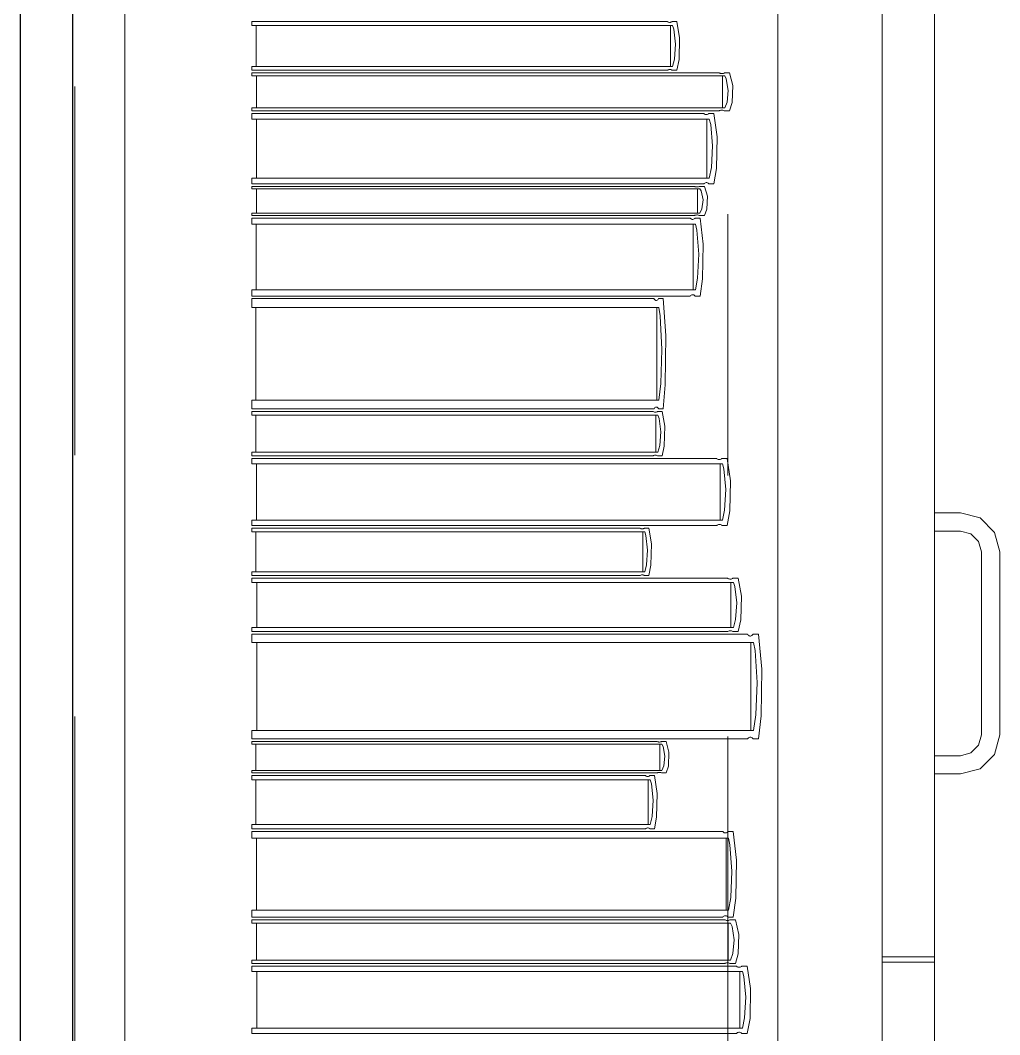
# Model space of a CAD drawing. Header units: inches. Extents: x -38 to 5698, y -33 to 92.
# Drawn here: x 229.0491 to 229.4241, y 33.8359 to 34.2242 of the extents above; entities that cross this region are included whole.
import ezdxf

# ---------------------------------------------------------------- set-up
doc = ezdxf.new("R2010")
doc.units = ezdxf.units.IN
doc.header["$MEASUREMENT"] = 0
doc.set_wipeout_variables(frame=1)
for name, pattern in [('Hidden Line', [0.195611, 0.141111, -0.0545]), ('Punto & Raya', [0.65, 0.5, -0.075, 0, -0.075]), ('Wipeout_Contour', [1, 0, -1])]:
    doc.linetypes.add(name, pattern=pattern)
for name, color, linetype in [('02 _ ARQ _ ALB _ Ejes Generales', 7, 'Continuous'), ('08 _ STR _ EXT _ 09 Vigas', 7, 'Continuous'), ('Interior - Mobiliario', 7, 'Continuous')]:
    doc.layers.add(name, color=color, linetype=linetype)

msp = doc.modelspace()

# ---------------------------------------------------------------- linework, layer by layer
at = {"layer": '02 _ ARQ _ ALB _ Ejes Generales', "color": 252, "linetype": 'Punto & Raya', "lineweight": 13}
msp.add_line((229.32, 3.05001), (229.32, 44.9), dxfattribs=at)
at = {"layer": 'Interior - Mobiliario', "color": 175, "linetype": 'Continuous', "lineweight": 13}
for p, q in [((229.39912, 34.98472), (229.39912, 33.48472)), ((229.06912, 34.96472), (229.06912, 33.50472)), ((229.37912, 33.50472), (229.37912, 34.96472)), ((229.37912, 33.50472), (229.37912, 34.96472)), ((229.37912, 33.50472), (229.37912, 34.96472)), ((229.39912, 33.50472), (229.39912, 34.96472)), ((229.39912, 33.50472), (229.39912, 34.96472)), ((229.08912, 33.52472), (229.08912, 34.94472)), ((229.33912, 34.94472), (229.33912, 33.52472)), ((229.37912, 33.52472), (229.37912, 34.94472)), ((229.37912, 34.22472), (229.37912, 33.86572)), ((229.39912, 34.22472), (229.39912, 33.86572)), ((229.29688, 34.22372), (229.13777, 34.22372)), ((229.13777, 34.22372), (229.13777, 34.22222)), ((229.13777, 34.22222), (229.29883, 34.22222)), ((229.1394, 34.22222), (229.1394, 34.20656)), ((229.29697, 34.22364), (229.29688, 34.22372)), ((229.29718, 34.22353), (229.29697, 34.22364)), ((229.2974, 34.22345), (229.29718, 34.22353)), ((229.29764, 34.22341), (229.2974, 34.22345)), ((229.29788, 34.2234), (229.29764, 34.22341)), ((229.29811, 34.22344), (229.29788, 34.2234)), ((229.29801, 34.20656), (229.29801, 34.22222)), ((229.29834, 34.22351), (229.29811, 34.22344)), ((229.29855, 34.22362), (229.29834, 34.22351)), ((229.29868, 34.22372), (229.29855, 34.22362)), ((229.30045, 34.22372), (229.29868, 34.22372)), ((229.29883, 34.22222), (229.29931, 34.22081)), ((229.29931, 34.22081), (229.29999, 34.21509)), ((229.30155, 34.2175), (229.30045, 34.22372)), ((229.30134, 34.20916), (229.30155, 34.2175)), ((229.29999, 34.21509), (229.29957, 34.20935)), ((229.29957, 34.20935), (229.29883, 34.20656)), ((229.30045, 34.20507), (229.30134, 34.20916)), ((229.29883, 34.20656), (229.13777, 34.20656)), ((229.13777, 34.20656), (229.13777, 34.20507)), ((229.13777, 34.20507), (229.29688, 34.20507)), ((229.29688, 34.20507), (229.29702, 34.20517)), ((229.29702, 34.20517), (229.29723, 34.20528)), ((229.29723, 34.20528), (229.29745, 34.20535)), ((229.29745, 34.20535), (229.29769, 34.20538)), ((229.29769, 34.20538), (229.29793, 34.20538)), ((229.29793, 34.20538), (229.29816, 34.20533)), ((229.29816, 34.20533), (229.29839, 34.20525)), ((229.29839, 34.20525), (229.29859, 34.20514)), ((229.29859, 34.20514), (229.29868, 34.20507)), ((229.29868, 34.20507), (229.30045, 34.20507)), ((229.31669, 34.20407), (229.13777, 34.20407)), ((229.13777, 34.20407), (229.13777, 34.20291)), ((229.13777, 34.20291), (229.31887, 34.20291)), ((229.1396, 34.20291), (229.1396, 34.19071)), ((229.31679, 34.20401), (229.31669, 34.20407)), ((229.31702, 34.20392), (229.31679, 34.20401)), ((229.31727, 34.20386), (229.31702, 34.20392)), ((229.31754, 34.20383), (229.31727, 34.20386)), ((229.3178, 34.20383), (229.31754, 34.20383)), ((229.31807, 34.20385), (229.3178, 34.20383)), ((229.31796, 34.19071), (229.31796, 34.20291)), ((229.31833, 34.20391), (229.31807, 34.20385)), ((229.31856, 34.20399), (229.31833, 34.20391)), ((229.31871, 34.20407), (229.31856, 34.20399)), ((229.3207, 34.20407), (229.31871, 34.20407)), ((229.31887, 34.20291), (229.31941, 34.20181)), ((229.31941, 34.20181), (229.32018, 34.19735)), ((229.32193, 34.19923), (229.3207, 34.20407)), ((229.32018, 34.19735), (229.31971, 34.19289)), ((229.3217, 34.19273), (229.32193, 34.19923)), ((229.31887, 34.19071), (229.13777, 34.19071)), ((229.13777, 34.19071), (229.13777, 34.18955)), ((229.13777, 34.18955), (229.31669, 34.18955)), ((229.31669, 34.18955), (229.31684, 34.18963)), ((229.31684, 34.18963), (229.31707, 34.18971)), ((229.31707, 34.18971), (229.31733, 34.18977)), ((229.31733, 34.18977), (229.31759, 34.18979)), ((229.31759, 34.18979), (229.31786, 34.18979)), ((229.31786, 34.18979), (229.31813, 34.18976)), ((229.31813, 34.18976), (229.31838, 34.18969)), ((229.31838, 34.18969), (229.31861, 34.18961)), ((229.31861, 34.18961), (229.31871, 34.18955)), ((229.31871, 34.18955), (229.3207, 34.18955)), ((229.31971, 34.19289), (229.31887, 34.19071)), ((229.3207, 34.18955), (229.3217, 34.19273)), ((229.31081, 34.18855), (229.13777, 34.18855)), ((229.13777, 34.18855), (229.13777, 34.1864)), ((229.13777, 34.1864), (229.31292, 34.1864)), ((229.31204, 34.1864), (229.13954, 34.1864)), ((229.13954, 34.1864), (229.13954, 34.16378)), ((229.31091, 34.18845), (229.31081, 34.18855)), ((229.31113, 34.18828), (229.31091, 34.18845)), ((229.31137, 34.18817), (229.31113, 34.18828)), ((229.31163, 34.18811), (229.31137, 34.18817)), ((229.31189, 34.1881), (229.31163, 34.18811)), ((229.31215, 34.18815), (229.31189, 34.1881)), ((229.31204, 34.16378), (229.31204, 34.1864)), ((229.31239, 34.18825), (229.31215, 34.18815)), ((229.31262, 34.18841), (229.31239, 34.18825)), ((229.31277, 34.18855), (229.31262, 34.18841)), ((229.31469, 34.18855), (229.31277, 34.18855)), ((229.31292, 34.1864), (229.31345, 34.18435)), ((229.31588, 34.17957), (229.31469, 34.18855)), ((229.31345, 34.18435), (229.31419, 34.1761)), ((229.31566, 34.16753), (229.31588, 34.17957)), ((229.31419, 34.1761), (229.31374, 34.16781)), ((229.31374, 34.16781), (229.31292, 34.16378)), ((229.31469, 34.16162), (229.31566, 34.16753)), ((229.31292, 34.16378), (229.13777, 34.16378)), ((229.13777, 34.16378), (229.13777, 34.16162)), ((229.13954, 34.16378), (229.31204, 34.16378)), ((229.31095, 34.16177), (229.31118, 34.16192)), ((229.31118, 34.16192), (229.31143, 34.16202)), ((229.31143, 34.16202), (229.31169, 34.16207)), ((229.31169, 34.16207), (229.31195, 34.16207)), ((229.31195, 34.16207), (229.3122, 34.162)), ((229.3122, 34.162), (229.31245, 34.16189)), ((229.31245, 34.16189), (229.31267, 34.16173)), ((229.13777, 34.16162), (229.31081, 34.16162)), ((229.30724, 34.16062), (229.13777, 34.16062)), ((229.13777, 34.16062), (229.13777, 34.15973)), ((229.13777, 34.15973), (229.30931, 34.15973)), ((229.1395, 34.15973), (229.1395, 34.1504)), ((229.30734, 34.16058), (229.30724, 34.16062)), ((229.30756, 34.16051), (229.30734, 34.16058)), ((229.30779, 34.16046), (229.30756, 34.16051)), ((229.30804, 34.16044), (229.30779, 34.16046)), ((229.3083, 34.16044), (229.30804, 34.16044)), ((229.30855, 34.16046), (229.3083, 34.16044)), ((229.30844, 34.1504), (229.30844, 34.15973)), ((229.30879, 34.1605), (229.30855, 34.16046)), ((229.30902, 34.16056), (229.30879, 34.1605)), ((229.30916, 34.16062), (229.30902, 34.16056)), ((229.31104, 34.16062), (229.30916, 34.16062)), ((229.30931, 34.15973), (229.30982, 34.15889)), ((229.30982, 34.15889), (229.31055, 34.15548)), ((229.31081, 34.16162), (229.31095, 34.16177)), ((229.31221, 34.15692), (229.31104, 34.16062)), ((229.31267, 34.16173), (229.31277, 34.16162)), ((229.31277, 34.16162), (229.31469, 34.16162)), ((229.31055, 34.15548), (229.31011, 34.15206)), ((229.31199, 34.15194), (229.31221, 34.15692)), ((229.30931, 34.1504), (229.13777, 34.1504)), ((229.13777, 34.1504), (229.13777, 34.14951)), ((229.31011, 34.15206), (229.30931, 34.1504)), ((229.31104, 34.14951), (229.31199, 34.15194)), ((229.13777, 34.14951), (229.30724, 34.14951)), ((229.3056, 34.14851), (229.13777, 34.14851)), ((229.13777, 34.14851), (229.13777, 34.14612)), ((229.3057, 34.14839), (229.3056, 34.14851)), ((229.30592, 34.14821), (229.3057, 34.14839)), ((229.30615, 34.14808), (229.30592, 34.14821)), ((229.3064, 34.14802), (229.30615, 34.14808)), ((229.30665, 34.14801), (229.3064, 34.14802)), ((229.3069, 34.14806), (229.30665, 34.14801)), ((229.30714, 34.14818), (229.3069, 34.14806)), ((229.30736, 34.14835), (229.30714, 34.14818)), ((229.30724, 34.14951), (229.30738, 34.14957)), ((229.3075, 34.14851), (229.30736, 34.14835)), ((229.30738, 34.14957), (229.30761, 34.14963)), ((229.30937, 34.14851), (229.3075, 34.14851)), ((229.30761, 34.14963), (229.30785, 34.14967)), ((229.30785, 34.14967), (229.3081, 34.14969)), ((229.3081, 34.14969), (229.30836, 34.14969)), ((229.30836, 34.14969), (229.30861, 34.14967)), ((229.30861, 34.14967), (229.30884, 34.14962)), ((229.30884, 34.14962), (229.30906, 34.14955)), ((229.30906, 34.14955), (229.30916, 34.14951)), ((229.30916, 34.14951), (229.31104, 34.14951)), ((229.31052, 34.13856), (229.30937, 34.14851)), ((229.13777, 34.14612), (229.30765, 34.14612)), ((229.13949, 34.14612), (229.13949, 34.12106)), ((229.3068, 34.12106), (229.3068, 34.14612)), ((229.30765, 34.14612), (229.30816, 34.14386)), ((229.30816, 34.14386), (229.30888, 34.13471)), ((229.31031, 34.12522), (229.31052, 34.13856)), ((229.30888, 34.13471), (229.30844, 34.12553)), ((229.30844, 34.12553), (229.30765, 34.12106)), ((229.30937, 34.11867), (229.31031, 34.12522)), ((229.30765, 34.12106), (229.13777, 34.12106)), ((229.13777, 34.12106), (229.13777, 34.11867)), ((229.30621, 34.11912), (229.30646, 34.11917)), ((229.30646, 34.11917), (229.30671, 34.11916)), ((229.30671, 34.11916), (229.30696, 34.1191)), ((229.13777, 34.11867), (229.3056, 34.11867)), ((229.29176, 34.11767), (229.13777, 34.11767)), ((229.13777, 34.11767), (229.13777, 34.1143)), ((229.29184, 34.11751), (229.29176, 34.11767)), ((229.29204, 34.11725), (229.29184, 34.11751)), ((229.29226, 34.11707), (229.29204, 34.11725)), ((229.29249, 34.11698), (229.29226, 34.11707)), ((229.29272, 34.11697), (229.29249, 34.11698)), ((229.29295, 34.11704), (229.29272, 34.11697)), ((229.29317, 34.11721), (229.29295, 34.11704)), ((229.29337, 34.11745), (229.29317, 34.11721)), ((229.2935, 34.11767), (229.29337, 34.11745)), ((229.29521, 34.11767), (229.2935, 34.11767)), ((229.29627, 34.1036), (229.29521, 34.11767)), ((229.3056, 34.11867), (229.30574, 34.11883)), ((229.30574, 34.11883), (229.30597, 34.119)), ((229.30597, 34.119), (229.30621, 34.11912)), ((229.30696, 34.1191), (229.30719, 34.11897)), ((229.30719, 34.11897), (229.30741, 34.11879)), ((229.30741, 34.11879), (229.3075, 34.11867)), ((229.3075, 34.11867), (229.30937, 34.11867)), ((229.13777, 34.1143), (229.29364, 34.1143)), ((229.13935, 34.1143), (229.13935, 34.07885)), ((229.29285, 34.07885), (229.29285, 34.1143)), ((229.29364, 34.1143), (229.2941, 34.1111)), ((229.2941, 34.1111), (229.29476, 34.09816)), ((229.29607, 34.08473), (229.29627, 34.1036)), ((229.29476, 34.09816), (229.29436, 34.08517)), ((229.29436, 34.08517), (229.29364, 34.07885)), ((229.29521, 34.07548), (229.29607, 34.08473)), ((229.29364, 34.07885), (229.13777, 34.07885)), ((229.13777, 34.07885), (229.13777, 34.07548)), ((229.13777, 34.07548), (229.29176, 34.07548)), ((229.29138, 34.07448), (229.13777, 34.07448)), ((229.13777, 34.07448), (229.13777, 34.07312)), ((229.13777, 34.07312), (229.29325, 34.07312)), ((229.13934, 34.07312), (229.13934, 34.05886)), ((229.29147, 34.07441), (229.29138, 34.07448)), ((229.29166, 34.07431), (229.29147, 34.07441)), ((229.29188, 34.07424), (229.29166, 34.07431)), ((229.29176, 34.07548), (229.29189, 34.07571)), ((229.29211, 34.0742), (229.29188, 34.07424)), ((229.29189, 34.07571), (229.29209, 34.07595)), ((229.29209, 34.07595), (229.29231, 34.07611)), ((229.29234, 34.0742), (229.29211, 34.0742)), ((229.29231, 34.07611), (229.29254, 34.07618)), ((229.29257, 34.07423), (229.29234, 34.0742)), ((229.29247, 34.05886), (229.29247, 34.07312)), ((229.29254, 34.07618), (229.29277, 34.07617)), ((229.29279, 34.07429), (229.29257, 34.07423)), ((229.29277, 34.07617), (229.293, 34.07608)), ((229.29299, 34.07439), (229.29279, 34.07429)), ((229.29312, 34.07448), (229.29299, 34.07439)), ((229.293, 34.07608), (229.29321, 34.0759)), ((229.29482, 34.07448), (229.29312, 34.07448)), ((229.29321, 34.0759), (229.29341, 34.07564)), ((229.29325, 34.07312), (229.29372, 34.07183)), ((229.29341, 34.07564), (229.2935, 34.07548)), ((229.2935, 34.07548), (229.29521, 34.07548)), ((229.29588, 34.06882), (229.29482, 34.07448)), ((229.29372, 34.07183), (229.29438, 34.06663)), ((229.29568, 34.06122), (229.29588, 34.06882)), ((229.29438, 34.06663), (229.29398, 34.0614)), ((229.29398, 34.0614), (229.29325, 34.05886)), ((229.29482, 34.0575), (229.29568, 34.06122)), ((229.29325, 34.05886), (229.13777, 34.05886)), ((229.13777, 34.05886), (229.13777, 34.0575)), ((229.13777, 34.0575), (229.29138, 34.0575)), ((229.29138, 34.0575), (229.29151, 34.05759)), ((229.29151, 34.05759), (229.29171, 34.05769)), ((229.29171, 34.05769), (229.29193, 34.05775)), ((229.29193, 34.05775), (229.29216, 34.05778)), ((229.29216, 34.05778), (229.29239, 34.05778)), ((229.29239, 34.05778), (229.29262, 34.05774)), ((229.29262, 34.05774), (229.29283, 34.05767)), ((229.29283, 34.05767), (229.29303, 34.05756)), ((229.29303, 34.05756), (229.29312, 34.0575)), ((229.29312, 34.0575), (229.29482, 34.0575)), ((229.31577, 34.0565), (229.13777, 34.0565)), ((229.13777, 34.0565), (229.13777, 34.05445)), ((229.13777, 34.05445), (229.31794, 34.05445)), ((229.13959, 34.05445), (229.13959, 34.0329)), ((229.31587, 34.0564), (229.31577, 34.0565)), ((229.3161, 34.05624), (229.31587, 34.0564)), ((229.31635, 34.05613), (229.3161, 34.05624)), ((229.31661, 34.05608), (229.31635, 34.05613)), ((229.31688, 34.05607), (229.31661, 34.05608)), ((229.31714, 34.05612), (229.31688, 34.05607)), ((229.31703, 34.0329), (229.31703, 34.05445)), ((229.3174, 34.05621), (229.31714, 34.05612)), ((229.31763, 34.05636), (229.3174, 34.05621)), ((229.31778, 34.0565), (229.31763, 34.05636)), ((229.31976, 34.0565), (229.31778, 34.0565)), ((229.31794, 34.05445), (229.31848, 34.0525)), ((229.32098, 34.04794), (229.31976, 34.0565)), ((229.31848, 34.0525), (229.31924, 34.04463)), ((229.32075, 34.03647), (229.32098, 34.04794)), ((229.31924, 34.04463), (229.31878, 34.03674)), ((229.31878, 34.03674), (229.31794, 34.0329)), ((229.31976, 34.03084), (229.32075, 34.03647)), ((229.40912, 34.03572), (229.39912, 34.03572)), ((229.39912, 34.03572), (229.39912, 34.02872)), ((229.41662, 34.03371), (229.40912, 34.03572)), ((229.31794, 34.0329), (229.13777, 34.0329)), ((229.13777, 34.0329), (229.13777, 34.03084)), ((229.13777, 34.03084), (229.31577, 34.03084)), ((229.28639, 34.02984), (229.13777, 34.02984)), ((229.13777, 34.02984), (229.13777, 34.02839)), ((229.28647, 34.02977), (229.28639, 34.02984)), ((229.28807, 34.02984), (229.28795, 34.02975)), ((229.28972, 34.02984), (229.28807, 34.02984)), ((229.29074, 34.02378), (229.28972, 34.02984)), ((229.31577, 34.03084), (229.31591, 34.03098)), ((229.31591, 34.03098), (229.31615, 34.03113)), ((229.31615, 34.03113), (229.3164, 34.03123)), ((229.3164, 34.03123), (229.31667, 34.03127)), ((229.31667, 34.03127), (229.31694, 34.03127)), ((229.31694, 34.03127), (229.3172, 34.03121)), ((229.3172, 34.03121), (229.31745, 34.0311)), ((229.31745, 34.0311), (229.31768, 34.03094)), ((229.31768, 34.03094), (229.31778, 34.03084)), ((229.31778, 34.03084), (229.31976, 34.03084)), ((229.42211, 34.02822), (229.41662, 34.03371)), ((229.13777, 34.02839), (229.2882, 34.02839)), ((229.13929, 34.02839), (229.13929, 34.01311)), ((229.28667, 34.02966), (229.28647, 34.02977)), ((229.28687, 34.02959), (229.28667, 34.02966)), ((229.28709, 34.02954), (229.28687, 34.02959)), ((229.28732, 34.02954), (229.28709, 34.02954)), ((229.28754, 34.02957), (229.28732, 34.02954)), ((229.28744, 34.01311), (229.28744, 34.02839)), ((229.28775, 34.02964), (229.28754, 34.02957)), ((229.28795, 34.02975), (229.28775, 34.02964)), ((229.2882, 34.02839), (229.28866, 34.02701)), ((229.28866, 34.02701), (229.28929, 34.02143)), ((229.39912, 34.02872), (229.40912, 34.02872)), ((229.40912, 34.02872), (229.41312, 34.02764)), ((229.41312, 34.02764), (229.41604, 34.02472)), ((229.42412, 34.02072), (229.42211, 34.02822)), ((229.29056, 34.01564), (229.29074, 34.02378)), ((229.41604, 34.02472), (229.41712, 34.02072)), ((229.28929, 34.02143), (229.2889, 34.01583)), ((229.41712, 34.02072), (229.41712, 33.95072)), ((229.42412, 33.95072), (229.42412, 34.02072)), ((229.2889, 34.01583), (229.2882, 34.01311)), ((229.28972, 34.01165), (229.29056, 34.01564)), ((229.2882, 34.01311), (229.13777, 34.01311)), ((229.13777, 34.01311), (229.13777, 34.01165)), ((229.13777, 34.01165), (229.28639, 34.01165)), ((229.31992, 34.01065), (229.13777, 34.01065)), ((229.13777, 34.01065), (229.13777, 34.00901)), ((229.28639, 34.01165), (229.28651, 34.01175)), ((229.28651, 34.01175), (229.28671, 34.01185)), ((229.28671, 34.01185), (229.28692, 34.01192)), ((229.28692, 34.01192), (229.28714, 34.01195)), ((229.28714, 34.01195), (229.28737, 34.01195)), ((229.28737, 34.01195), (229.28759, 34.01191)), ((229.28759, 34.01191), (229.2878, 34.01183)), ((229.2878, 34.01183), (229.28799, 34.01172)), ((229.28799, 34.01172), (229.28807, 34.01165)), ((229.28807, 34.01165), (229.28972, 34.01165)), ((229.32003, 34.01057), (229.31992, 34.01065)), ((229.32026, 34.01045), (229.32003, 34.01057)), ((229.32052, 34.01036), (229.32026, 34.01045)), ((229.32159, 34.01042), (229.32133, 34.01035)), ((229.32183, 34.01054), (229.32159, 34.01042)), ((229.32199, 34.01065), (229.32183, 34.01054)), ((229.32401, 34.01065), (229.32199, 34.01065)), ((229.32526, 34.00383), (229.32401, 34.01065)), ((229.13777, 34.00901), (229.32215, 34.00901)), ((229.13963, 34.00901), (229.13963, 33.99184)), ((229.32079, 34.01031), (229.32052, 34.01036)), ((229.32106, 34.01031), (229.32079, 34.01031)), ((229.32133, 34.01035), (229.32106, 34.01031)), ((229.32122, 33.99184), (229.32122, 34.00901)), ((229.32215, 34.00901), (229.3227, 34.00746)), ((229.3227, 34.00746), (229.32348, 34.00119)), ((229.32503, 33.99469), (229.32526, 34.00383)), ((229.32348, 34.00119), (229.32301, 33.9949)), ((229.32301, 33.9949), (229.32215, 33.99184)), ((229.32215, 33.99184), (229.13777, 33.99184)), ((229.13777, 33.99184), (229.13777, 33.9902)), ((229.32401, 33.9902), (229.32503, 33.99469)), ((229.13777, 33.9902), (229.31992, 33.9902)), ((229.32752, 33.9892), (229.13777, 33.9892)), ((229.13777, 33.9892), (229.13777, 33.986)), ((229.31992, 33.9902), (229.32008, 33.99031)), ((229.32008, 33.99031), (229.32032, 33.99043)), ((229.32032, 33.99043), (229.32058, 33.99051)), ((229.32058, 33.99051), (229.32085, 33.99054)), ((229.32085, 33.99054), (229.32112, 33.99054)), ((229.32112, 33.99054), (229.32139, 33.99049)), ((229.32139, 33.99049), (229.32165, 33.9904)), ((229.32165, 33.9904), (229.32188, 33.99028)), ((229.32188, 33.99028), (229.32199, 33.9902)), ((229.32199, 33.9902), (229.32401, 33.9902)), ((229.32763, 33.98905), (229.32752, 33.9892)), ((229.32788, 33.9888), (229.32763, 33.98905)), ((229.32814, 33.98863), (229.32788, 33.9888)), ((229.32842, 33.98854), (229.32814, 33.98863)), ((229.32871, 33.98853), (229.32842, 33.98854)), ((229.32899, 33.98861), (229.32871, 33.98853)), ((229.32926, 33.98876), (229.32899, 33.98861)), ((229.32951, 33.98899), (229.32926, 33.98876)), ((229.32967, 33.9892), (229.32951, 33.98899)), ((229.33178, 33.9892), (229.32967, 33.9892)), ((229.33308, 33.97584), (229.33178, 33.9892)), ((229.13777, 33.986), (229.32984, 33.986)), ((229.13971, 33.986), (229.13971, 33.95235)), ((229.32887, 33.95235), (229.32887, 33.986)), ((229.32984, 33.986), (229.33042, 33.98296)), ((229.33042, 33.98296), (229.33123, 33.97068)), ((229.33284, 33.95793), (229.33308, 33.97584)), ((229.33123, 33.97068), (229.33073, 33.95835)), ((229.33073, 33.95835), (229.32984, 33.95235)), ((229.33178, 33.94915), (229.33284, 33.95793)), ((229.32984, 33.95235), (229.13777, 33.95235)), ((229.13777, 33.95235), (229.13777, 33.94915)), ((229.13777, 33.94915), (229.32752, 33.94915)), ((229.32752, 33.94915), (229.32768, 33.94936)), ((229.32768, 33.94936), (229.32793, 33.94959)), ((229.32793, 33.94959), (229.3282, 33.94974)), ((229.3282, 33.94974), (229.32849, 33.94982)), ((229.32849, 33.94982), (229.32877, 33.94981)), ((229.32877, 33.94981), (229.32905, 33.94972)), ((229.32905, 33.94972), (229.32932, 33.94955)), ((229.32932, 33.94955), (229.32957, 33.9493)), ((229.32957, 33.9493), (229.32967, 33.94915)), ((229.32967, 33.94915), (229.33178, 33.94915)), ((229.41712, 33.95072), (229.41604, 33.94672)), ((229.42211, 33.94322), (229.42412, 33.95072)), ((229.29292, 33.94815), (229.13777, 33.94815)), ((229.13777, 33.94815), (229.13777, 33.94718)), ((229.13777, 33.94718), (229.29481, 33.94718)), ((229.13936, 33.94718), (229.13936, 33.93707)), ((229.29301, 33.9481), (229.29292, 33.94815)), ((229.2932, 33.94803), (229.29301, 33.9481)), ((229.29342, 33.94798), (229.2932, 33.94803)), ((229.29365, 33.94795), (229.29342, 33.94798)), ((229.29389, 33.94795), (229.29365, 33.94795)), ((229.29412, 33.94797), (229.29389, 33.94795)), ((229.29402, 33.93707), (229.29402, 33.94718)), ((229.29434, 33.94801), (229.29412, 33.94797)), ((229.29454, 33.94808), (229.29434, 33.94801)), ((229.29467, 33.94815), (229.29454, 33.94808)), ((229.2964, 33.94815), (229.29467, 33.94815)), ((229.29481, 33.94718), (229.29528, 33.94627)), ((229.29528, 33.94627), (229.29594, 33.94258)), ((229.29746, 33.94413), (229.2964, 33.94815)), ((229.41604, 33.94672), (229.41312, 33.94379)), ((229.29594, 33.94258), (229.29554, 33.93888)), ((229.29727, 33.93875), (229.29746, 33.94413)), ((229.39912, 33.94272), (229.39912, 33.93572)), ((229.40912, 33.94272), (229.39912, 33.94272)), ((229.41312, 33.94379), (229.40912, 33.94272)), ((229.41662, 33.93773), (229.42211, 33.94322)), ((229.29481, 33.93707), (229.13777, 33.93707)), ((229.13777, 33.93707), (229.13777, 33.93611)), ((229.29554, 33.93888), (229.29481, 33.93707)), ((229.2964, 33.93611), (229.29727, 33.93875)), ((229.40912, 33.93572), (229.41662, 33.93773)), ((229.13777, 33.93611), (229.29292, 33.93611)), ((229.2885, 33.93511), (229.13777, 33.93511)), ((229.13777, 33.93511), (229.13777, 33.93348)), ((229.13777, 33.93348), (229.29034, 33.93348)), ((229.13931, 33.93348), (229.13931, 33.91636)), ((229.28859, 33.93503), (229.2885, 33.93511)), ((229.28878, 33.93491), (229.28859, 33.93503)), ((229.289, 33.93482), (229.28878, 33.93491)), ((229.28922, 33.93477), (229.289, 33.93482)), ((229.28945, 33.93477), (229.28922, 33.93477)), ((229.28967, 33.93481), (229.28945, 33.93477)), ((229.28957, 33.91636), (229.28957, 33.93348)), ((229.28988, 33.93488), (229.28967, 33.93481)), ((229.29008, 33.935), (229.28988, 33.93488)), ((229.29021, 33.93511), (229.29008, 33.935)), ((229.29189, 33.93511), (229.29021, 33.93511)), ((229.29034, 33.93348), (229.2908, 33.93193)), ((229.29292, 33.92831), (229.29189, 33.93511)), ((229.29292, 33.93611), (229.29305, 33.93617)), ((229.29305, 33.93617), (229.29325, 33.93624)), ((229.29325, 33.93624), (229.29347, 33.93629)), ((229.29347, 33.93629), (229.2937, 33.93631)), ((229.2937, 33.93631), (229.29394, 33.93631)), ((229.29394, 33.93631), (229.29417, 33.93628)), ((229.29417, 33.93628), (229.29439, 33.93623)), ((229.29439, 33.93623), (229.29459, 33.93616)), ((229.29459, 33.93616), (229.29467, 33.93611)), ((229.29467, 33.93611), (229.2964, 33.93611)), ((229.39912, 33.93572), (229.40912, 33.93572)), ((229.2908, 33.93193), (229.29144, 33.92569)), ((229.29144, 33.92569), (229.29105, 33.91941)), ((229.29273, 33.9192), (229.29292, 33.92831)), ((229.29105, 33.91941), (229.29034, 33.91636)), ((229.29189, 33.91473), (229.29273, 33.9192)), ((229.29034, 33.91636), (229.13777, 33.91636)), ((229.13777, 33.91636), (229.13777, 33.91473)), ((229.13777, 33.91473), (229.2885, 33.91473)), ((229.31807, 33.91373), (229.13777, 33.91373)), ((229.13777, 33.91373), (229.13777, 33.91111)), ((229.2885, 33.91473), (229.28863, 33.91484)), ((229.28863, 33.91484), (229.28883, 33.91496)), ((229.28883, 33.91496), (229.28904, 33.91503)), ((229.28904, 33.91503), (229.28927, 33.91507)), ((229.28927, 33.91507), (229.2895, 33.91507)), ((229.2895, 33.91507), (229.28972, 33.91502)), ((229.28972, 33.91502), (229.28993, 33.91493)), ((229.28993, 33.91493), (229.29012, 33.91481)), ((229.29012, 33.91481), (229.29021, 33.91473)), ((229.29021, 33.91473), (229.29189, 33.91473)), ((229.31817, 33.9136), (229.31807, 33.91373)), ((229.3184, 33.9134), (229.31817, 33.9136)), ((229.31866, 33.91326), (229.3184, 33.9134)), ((229.31972, 33.91337), (229.31946, 33.91324)), ((229.31996, 33.91355), (229.31972, 33.91337)), ((229.32011, 33.91373), (229.31996, 33.91355)), ((229.32211, 33.91373), (229.32011, 33.91373)), ((229.32335, 33.90279), (229.32211, 33.91373)), ((229.13777, 33.91111), (229.32027, 33.91111)), ((229.13962, 33.91111), (229.13962, 33.88356)), ((229.31892, 33.91319), (229.31866, 33.91326)), ((229.31919, 33.91318), (229.31892, 33.91319)), ((229.31946, 33.91324), (229.31919, 33.91318)), ((229.31935, 33.88356), (229.31935, 33.91111)), ((229.32027, 33.91111), (229.32082, 33.90862)), ((229.32082, 33.90862), (229.32159, 33.89856)), ((229.32312, 33.88813), (229.32335, 33.90279)), ((229.32159, 33.89856), (229.32112, 33.88847)), ((229.32112, 33.88847), (229.32027, 33.88356)), ((229.32211, 33.88093), (229.32312, 33.88813)), ((229.32027, 33.88356), (229.13777, 33.88356)), ((229.13777, 33.88356), (229.13777, 33.88093)), ((229.13777, 33.88093), (229.31807, 33.88093)), ((229.31886, 33.87993), (229.13777, 33.87993)), ((229.13777, 33.87993), (229.13777, 33.87859)), ((229.13777, 33.87859), (229.32108, 33.87859)), ((229.13962, 33.87859), (229.13962, 33.86451)), ((229.31807, 33.88093), (229.31822, 33.88111)), ((229.31822, 33.88111), (229.31846, 33.8813)), ((229.31846, 33.8813), (229.31871, 33.88142)), ((229.31871, 33.88142), (229.31898, 33.88148)), ((229.31897, 33.87987), (229.31886, 33.87993)), ((229.3192, 33.87976), (229.31897, 33.87987)), ((229.31898, 33.88148), (229.31925, 33.88147)), ((229.31946, 33.87969), (229.3192, 33.87976)), ((229.31925, 33.88147), (229.31952, 33.8814)), ((229.31972, 33.87966), (229.31946, 33.87969)), ((229.31952, 33.8814), (229.31977, 33.88126)), ((229.32, 33.87965), (229.31972, 33.87966)), ((229.31977, 33.88126), (229.32001, 33.88106)), ((229.32027, 33.87968), (229.32, 33.87965)), ((229.32001, 33.88106), (229.32011, 33.88093)), ((229.32011, 33.88093), (229.32211, 33.88093)), ((229.32015, 33.86451), (229.32015, 33.87859)), ((229.32052, 33.87975), (229.32027, 33.87968)), ((229.32076, 33.87984), (229.32052, 33.87975)), ((229.32092, 33.87993), (229.32076, 33.87984)), ((229.32293, 33.87993), (229.32092, 33.87993)), ((229.32108, 33.87859), (229.32163, 33.87732)), ((229.32417, 33.87434), (229.32293, 33.87993)), ((229.32163, 33.87732), (229.3224, 33.87218)), ((229.3224, 33.87218), (229.32193, 33.86702)), ((229.32394, 33.86684), (229.32417, 33.87434)), ((229.32193, 33.86702), (229.32108, 33.86451)), ((229.32293, 33.86317), (229.32394, 33.86684)), ((229.32108, 33.86451), (229.13777, 33.86451)), ((229.13777, 33.86451), (229.13777, 33.86317)), ((229.13777, 33.86317), (229.31886, 33.86317)), ((229.31886, 33.86317), (229.31902, 33.86326)), ((229.31902, 33.86326), (229.31926, 33.86335)), ((229.31926, 33.86335), (229.31951, 33.86342)), ((229.31951, 33.86342), (229.31978, 33.86345)), ((229.31978, 33.86345), (229.32006, 33.86344)), ((229.32006, 33.86344), (229.32032, 33.8634)), ((229.32032, 33.8634), (229.32058, 33.86333)), ((229.32058, 33.86333), (229.32081, 33.86323)), ((229.32081, 33.86323), (229.32092, 33.86317)), ((229.32092, 33.86317), (229.32293, 33.86317)), ((229.39912, 33.86572), (229.37912, 33.86572)), ((229.37912, 33.50472), (229.37912, 33.86372)), ((229.39912, 33.86372), (229.37912, 33.86372)), ((229.39912, 33.50472), (229.39912, 33.86372)), ((229.32331, 33.86217), (229.13777, 33.86217)), ((229.13777, 33.86217), (229.13777, 33.86011)), ((229.13777, 33.86011), (229.32557, 33.86011)), ((229.13967, 33.86011), (229.13967, 33.83848)), ((229.32341, 33.86207), (229.32331, 33.86217)), ((229.32365, 33.86191), (229.32341, 33.86207)), ((229.32391, 33.8618), (229.32365, 33.86191)), ((229.32419, 33.86174), (229.32391, 33.8618)), ((229.32447, 33.86174), (229.32419, 33.86174)), ((229.32474, 33.86178), (229.32447, 33.86174)), ((229.32463, 33.83848), (229.32463, 33.86011)), ((229.32501, 33.86188), (229.32474, 33.86178)), ((229.32525, 33.86203), (229.32501, 33.86188)), ((229.32541, 33.86217), (229.32525, 33.86203)), ((229.32747, 33.86217), (229.32541, 33.86217)), ((229.32557, 33.86011), (229.32614, 33.85815)), ((229.32874, 33.85358), (229.32747, 33.86217)), ((229.32614, 33.85815), (229.32693, 33.85026)), ((229.32851, 33.84207), (229.32874, 33.85358)), ((229.32693, 33.85026), (229.32645, 33.84234)), ((229.32645, 33.84234), (229.32557, 33.83848)), ((229.32747, 33.83643), (229.32851, 33.84207)), ((229.32557, 33.83848), (229.13777, 33.83848)), ((229.13777, 33.83848), (229.13777, 33.83643)), ((229.13777, 33.83643), (229.32331, 33.83643)), ((229.32331, 33.83643), (229.32346, 33.83656)), ((229.32346, 33.83656), (229.32371, 33.83671)), ((229.32371, 33.83671), (229.32397, 33.83681)), ((229.32397, 33.83681), (229.32425, 33.83686)), ((229.32425, 33.83686), (229.32453, 33.83685)), ((229.32453, 33.83685), (229.3248, 33.83679)), ((229.3248, 33.83679), (229.32506, 33.83668)), ((229.32506, 33.83668), (229.3253, 33.83652)), ((229.3253, 33.83652), (229.32541, 33.83643)), ((229.32541, 33.83643), (229.32747, 33.83643))]:
    msp.add_line(p, q, dxfattribs=at)

# ---------------------------------------------------------------- next in the draw order: wipeouts: each hides what was drawn before it
at = {"color": 254, "linetype": 'Wipeout_Contour', "lineweight": 0, "ltscale": 6610.128091}
msp.add_wipeout([(229.06912, 33.50472), (229.06912, 34.96472), (229.04912, 34.96472), (229.04912, 33.50472)], dxfattribs=at).dxf.layer = 'Interior - Mobiliario'

# ---------------------------------------------------------------- next in the draw order: linework, layer by layer
at = {"layer": '08 _ STR _ EXT _ 09 Vigas', "color": 251, "linetype": 'Hidden Line', "lineweight": 13}
msp.add_line((229.07, 30.2), (229.07, 39.4), dxfattribs=at)
at = {"layer": 'Interior - Mobiliario', "color": 175, "linetype": 'Continuous', "lineweight": 13}
for p, q in [((229.04912, 33.48472), (229.04912, 34.98472)), ((229.04912, 33.48472), (229.04912, 34.98472)), ((229.04912, 34.96472), (229.04912, 33.50472)), ((229.04912, 34.96472), (229.04912, 33.50472)), ((229.04912, 34.96472), (229.04912, 33.50472)), ((229.04912, 34.96472), (229.04912, 33.50472)), ((229.06912, 33.50472), (229.06912, 34.96472)), ((229.06912, 34.96472), (229.06912, 33.50472)), ((229.06912, 34.96472), (229.06912, 33.50472)), ((229.06912, 34.96472), (229.06912, 33.50472)), ((229.04912, 34.94472), (229.04912, 33.52472)), ((229.04912, 34.94472), (229.04912, 33.52472))]:
    msp.add_line(p, q, dxfattribs=at)
at = {"layer": 'Interior - Mobiliario', "color": 175, "linetype": 'Continuous', "lineweight": 30}
for p, q in [((229.04912, 34.96472), (229.04912, 33.50472)), ((229.04912, 34.96472), (229.04912, 33.50472)), ((229.06912, 34.96472), (229.06912, 33.50472))]:
    msp.add_line(p, q, dxfattribs=at)

doc.saveas('drawing.dxf')
